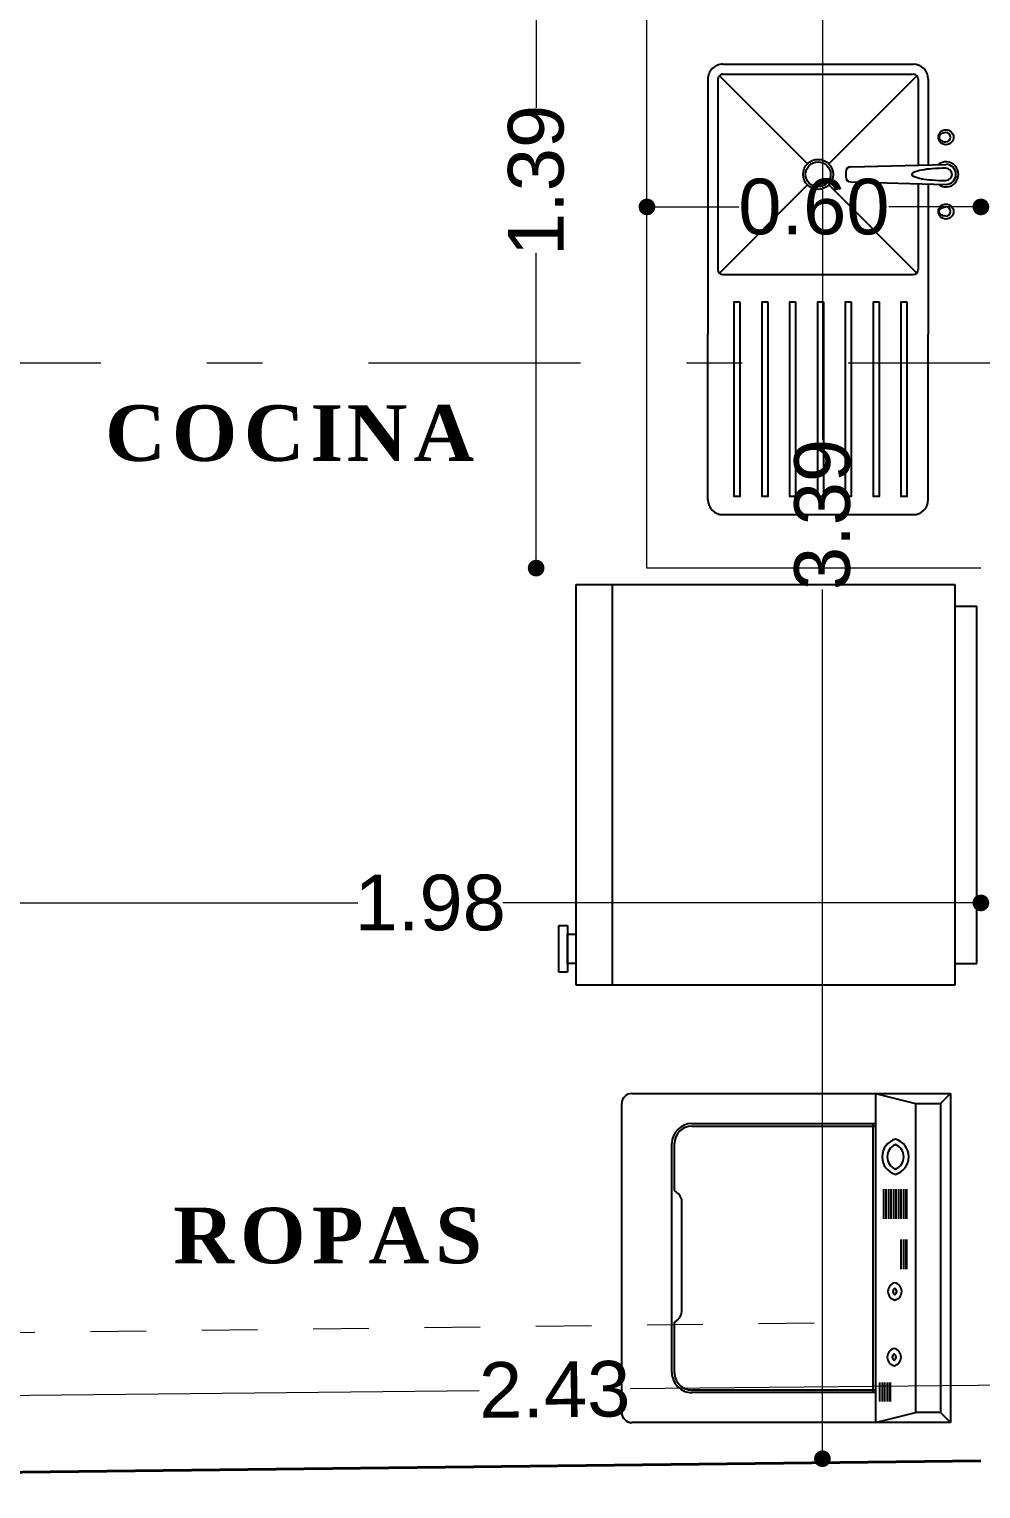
# Model space of a CAD drawing. Header units: inches. Extents: x 2908 to 3459, y -3172 to -55.
# Drawn here: x 3281.162 to 3282.872, y -199.187 to -196.564 of the extents above; entities that cross this region are included whole.
import ezdxf

# ---------------------------------------------------------------- set-up
doc = ezdxf.new("R2010")
doc.units = ezdxf.units.IN
doc.header["$MEASUREMENT"] = 0
doc.linetypes.add('ACAD_ISO03W100', pattern=[30, 12, -18])
doc.linetypes.add('DASHDOT', pattern=[25.4, 12.7, -6.35, 0, -6.35])
for name, color, linetype, lineweight in [('COTA', 1, 'Continuous', 9), ('E-EJES', 1, 'DASHDOT', 5), ('LINEAS DE PROYECCIÒN', 74, 'ACAD_ISO03W100', 18), ('muebles madera', 44, 'Continuous', 18), ('muros 2', 5, 'Continuous', 40)]:
    doc.layers.add(name, color=color, linetype=linetype, lineweight=lineweight)
doc.layers.add('MUE', color=124, linetype='Continuous')
doc.layers.add('TEXTO', color=4, linetype='Continuous')
doc.styles.add('Arial new', font='arial.ttf')
doc.styles.add('CONSTRUCTORA', font='times.ttf', dxfattribs={"height": 0.3})
doc.dimstyles.new('GUS', dxfattribs={"dimtxt": 0.1, "dimasz": 0.03, "dimexe": 0.05, "dimexo": 0.05, "dimgap": 0.005, "dimtad": 0, "dimzin": 1, "dimdsep": 46, "dimtxsty": 'Arial new', "dimblk": 'DOT', "dimcen": 0.01, "dimse1": 1, "dimse2": 1, "dimclrd": 1, "dimclre": 252, "dimclrt": 1, "dimaunit": 1, "dimadec": 0, "dimazin": 2, "dimtfac": 1, "dimtmove": 0, "dimatfit": 2, "dimldrblk": 'ARCHTICK', "dimfxl": 1, "dimlwd": -1, "dimlwe": -1, "dimarcsym": 1})

# ---------------------------------------------------------------- blocks, each defined once
blk = doc.blocks.new('_Dot')
at = {"color": 0, "linetype": 'ByBlock', "lineweight": -2}
blk.add_line((-0.5, 0), (-1, 0), dxfattribs=at)
at = {"color": 0, "linetype": 'ByBlock', "const_width": 0.5}
blk.add_lwpolyline([(-0.25, 0, 1), (0.25, 0, 1)], format="xyb", close=True, dxfattribs=at)
blk = doc.blocks.new('*D4983')
at = {"layer": 'COTA', "color": 1, "linetype": 'Continuous', "transparency": 16777216}
for p, q in [((3280.922, -199.0213), (3281.9706, -199.0106)), ((3283.2907, -198.9972), (3282.2421, -199.0079))]:
    blk.add_line(p, q, dxfattribs=at)
at = {"layer": 'Defpoints', "color": 0, "transparency": 16777216}
for p in [(3283.3207, -198.9969), (3283.3222, -199.1358), (3280.8934, -199.1605)]:
    blk.add_point(p, dxfattribs=at)
at = {"layer": 'COTA', "color": 1, "transparency": 16777216, "xscale": 0.03, "yscale": 0.03, "zscale": 0.03}
for p, rotation in [((3283.3207, -198.9969), 0.5811746117304712), ((3280.892, -199.0216), 180.5811746117304)]:
    blk.add_blockref('_Dot', p, dxfattribs=dict(at, rotation=rotation))
at = {"layer": 'COTA', "color": 1, "transparency": 16777216, "insert": (3282.1064, -199.0093), "char_height": 0.1, "attachment_point": 5, "rotation": 0.5812, "style": 'Arial new'}
blk.add_mtext('2.43', dxfattribs=at)
blk = doc.blocks.new('_ArchTick')
at = {"color": 0, "linetype": 'ByBlock', "const_width": 0.15}
blk.add_lwpolyline([(-0.5, -0.5), (0.5, 0.5)], dxfattribs=at)
blk = doc.blocks.new('LAVADO01')
at = {"layer": 'MUE'}
for p, q in [((0.0099, 0.5976), (0.6013, 0.5976)), ((0.0099, 0.5976), (0.0279, 0.5796)), ((0.0099, 0.0249), (0.0099, 0.5976)), ((0.0279, 0.5796), (0.5833, 0.5796)), ((0.0279, 0.5346), (0.0279, 0.5796)), ((0.6013, 0.5976), (0.5833, 0.5796)), ((0.5833, 0.5796), (0.5833, 0.5346)), ((0.6013, 0.5976), (0.6013, 0.0249)), ((0.0099, 0.4626), (0.0279, 0.5346)), ((0.0279, 0.5346), (0.5833, 0.5346)), ((0.6013, 0.4626), (0.5833, 0.5346)), ((0.2349, 0.519), (0.1815, 0.519)), ((0.2349, 0.5186), (0.1815, 0.5186)), ((0.2349, 0.5181), (0.1815, 0.5181)), ((0.2349, 0.5136), (0.1815, 0.5136)), ((0.2349, 0.5091), (0.1815, 0.5091)), ((0.2349, 0.5046), (0.1815, 0.5046)), ((0.2349, 0.5001), (0.1815, 0.5001)), ((0.3258, 0.519), (0.2724, 0.519)), ((0.3258, 0.5186), (0.2724, 0.5186)), ((0.3258, 0.5181), (0.2724, 0.5181)), ((0.3258, 0.5136), (0.2724, 0.5136)), ((0.3258, 0.5091), (0.2724, 0.5091)), ((0.2349, 0.4956), (0.1815, 0.4956)), ((0.2349, 0.4911), (0.1815, 0.4911)), ((0.2349, 0.4866), (0.1815, 0.4866)), ((0.2349, 0.4821), (0.1815, 0.4821)), ((0.2349, 0.4776), (0.1815, 0.4776)), ((0.5632, 0.4895), (0.5292, 0.4895)), ((0.5632, 0.4891), (0.5292, 0.4891)), ((0.5632, 0.4886), (0.5292, 0.4886)), ((0.5632, 0.4841), (0.5292, 0.4841)), ((0.5632, 0.4796), (0.5292, 0.4796)), ((0.5632, 0.4751), (0.5292, 0.4751)), ((0.0099, 0.4626), (0.6013, 0.4626)), ((0.0639, 0.1329), (0.0639, 0.4626)), ((0.0639, 0.4581), (0.5473, 0.4581)), ((0.0684, 0.1329), (0.0684, 0.4626)), ((0.5632, 0.4706), (0.5292, 0.4706)), ((0.5428, 0.4626), (0.5428, 0.1329)), ((0.5473, 0.4626), (0.5473, 0.1329)), ((0.1903, 0.1086), (0.1841, 0.1014)), ((0.4014, 0.1149), (0.204, 0.1149)), ((0.4154, 0.1082), (0.421, 0.1014)), ((0.1841, 0.1014), (0.0999, 0.1014)), ((0.5113, 0.0969), (0.0999, 0.0969)), ((0.5113, 0.1014), (0.421, 0.1014)), ((0.5833, 0.0069), (0.0279, 0.0069))]:
    blk.add_line(p, q, dxfattribs=at)
for centre, radius, start, end in [((0.1236, 0.4895), 0.0329, 16.038, 163.962), ((0.1236, 0.5077), 0.0329, 196.038, 343.962), ((0.1236, 0.4895), 0.0239, 22.365, 157.635), ((0.1236, 0.5077), 0.0239, 202.365, 337.635), ((0.3656, 0.4941), 0.0159, 12.3736, 167.6264), ((0.3656, 0.4941), 0.00689, 29.6297, 150.3703), ((0.4837, 0.4929), 0.0159, 12.3736, 167.6264), ((0.4837, 0.4929), 0.00689, 29.6297, 150.3703), ((0.3656, 0.5009), 0.0159, 192.3736, 347.6264), ((0.3656, 0.5009), 0.00689, 209.6297, 330.3703), ((0.4837, 0.4997), 0.0159, 192.3736, 347.6264), ((0.4837, 0.4997), 0.00689, 209.6297, 330.3703), ((0.0999, 0.1329), 0.036, 180, 270), ((0.0999, 0.1329), 0.0315, 180, 270), ((0.5113, 0.1329), 0.0315, 270, 0), ((0.5113, 0.1329), 0.036, 270, 0), ((0.204, 0.0969), 0.018, 90, 139.4084), ((0.4014, 0.0969), 0.018, 39.1404, 90), ((0.0279, 0.0249), 0.018, 180, 270), ((0.5833, 0.0249), 0.018, 270, 0)]:
    blk.add_arc(centre, radius, start, end, dxfattribs=at)
blk = doc.blocks.new('lavaplatos 2')
at = {"layer": 'MUE', "linetype": 'Continuous'}
for p, q in [((2179.7226, 1646.922), (2179.3806, 1646.922)), ((2179.3536, 1646.895), (2179.3536, 1646.5984)), ((2179.7496, 1646.895), (2179.7496, 1646.5984)), ((2179.3536, 1646.3276), (2179.3536, 1646.5984)), ((2179.7496, 1646.1394), (2179.7496, 1646.5984)), ((2179.3716, 1646.3272), (2179.3716, 1646.4814)), ((2179.5325, 1646.3295), (2179.3743, 1646.4878)), ((2179.7226, 1646.4904), (2179.3806, 1646.4904)), ((2179.5707, 1646.3295), (2179.729, 1646.4878)), ((2179.7316, 1646.1394), (2179.7316, 1646.4814)), ((2179.493, 1646.3241), (2179.3222, 1646.3284)), ((2179.5018, 1646.3057), (2179.5018, 1646.3151)), ((2179.493, 1646.2967), (2179.3222, 1646.2924)), ((2179.3536, 1646.1394), (2179.3536, 1646.2932)), ((2179.3716, 1646.1394), (2179.3716, 1646.2937)), ((2179.5325, 1646.2913), (2179.3743, 1646.1331)), ((2179.5707, 1646.2913), (2179.729, 1646.1331)), ((2179.729, 1646.1331), (2179.5707, 1646.2913)), ((2179.7226, 1646.1304), (2179.3806, 1646.1304)), ((2179.7226, 1646.1124), (2179.3806, 1646.1124))]:
    blk.add_line(p, q, dxfattribs=at)
for points in [[(2179.3921, 1646.5395), (2179.3921, 1646.8895), (2179.4021, 1646.8895), (2179.4021, 1646.5395)], [(2179.4421, 1646.5395), (2179.4421, 1646.8895), (2179.4521, 1646.8895), (2179.4521, 1646.5395)], [(2179.4921, 1646.5395), (2179.4921, 1646.8895), (2179.5021, 1646.8895), (2179.5021, 1646.5395)], [(2179.5421, 1646.5395), (2179.5421, 1646.8895), (2179.5521, 1646.8895), (2179.5521, 1646.5395)], [(2179.5921, 1646.5395), (2179.5921, 1646.8895), (2179.6021, 1646.8895), (2179.6021, 1646.5395)], [(2179.6421, 1646.5395), (2179.6421, 1646.8895), (2179.6521, 1646.8895), (2179.6521, 1646.5395)], [(2179.6921, 1646.5395), (2179.6921, 1646.8895), (2179.7021, 1646.8895), (2179.7021, 1646.5395)]]:
    blk.add_lwpolyline(points, close=True, dxfattribs=at)
for points in [[(2179.3218, 1646.3854, -0.066102), (2179.3268, 1646.3847, -0.078714), (2179.3307, 1646.383, -0.107168), (2179.3335, 1646.3801, -0.14233), (2179.3343, 1646.3772, -0.14233), (2179.3335, 1646.3743, -0.107168), (2179.3307, 1646.3714, -0.078714), (2179.3268, 1646.3697, -0.066102), (2179.3218, 1646.369, -0.066102)], [(2179.3218, 1646.2995, 0.018473), (2179.3471, 1646.3004, 0.025742), (2179.3651, 1646.3027, 0.057679), (2179.3811, 1646.3075, 0.299367), (2179.383, 1646.3104, 0.299367), (2179.3811, 1646.3133, 0.057679), (2179.3651, 1646.3182, 0.025742), (2179.3471, 1646.3204, 0.018473), (2179.3218, 1646.3214, 0.018473)], [(2179.3218, 1646.2354, 0.066102), (2179.3268, 1646.2361, 0.078714), (2179.3307, 1646.2378, 0.107168), (2179.3335, 1646.2407, 0.14233), (2179.3343, 1646.2436, 0.14233), (2179.3335, 1646.2466, 0.107168), (2179.3307, 1646.2494, 0.078714), (2179.3268, 1646.2512, 0.066102), (2179.3218, 1646.2518, 0.066102)]]:
    blk.add_lwpolyline(points, format="xyb", dxfattribs=at)
for centre, radius in [((2179.3218, 1646.3772), 0.0135), ((2179.5516, 1646.3104), 0.027), ((2179.5516, 1646.3104), 0.0225), ((2179.3218, 1646.2436), 0.0135)]:
    blk.add_circle(centre, radius, dxfattribs=at)
for centre, radius, start, end in [((2179.3806, 1646.895), 0.027, 90, 180), ((2179.7226, 1646.895), 0.027, 0, 90), ((2179.3806, 1646.4814), 0.009, 90, 180), ((2179.7226, 1646.4814), 0.009, 0, 90), ((2179.3218, 1646.3772), 0.00821, 90, 270), ((2179.3218, 1646.3104), 0.0225, 51.6962, 308.3038), ((2179.3218, 1646.3104), 0.018, 90, 270), ((2179.3218, 1646.3104), 0.0109, 90, 270), ((2179.4928, 1646.3151), 0.009, 0, 88.5661), ((2179.4928, 1646.3057), 0.009, 271.4339, 0), ((2179.3218, 1646.2436), 0.00821, 90, 270), ((2179.3806, 1646.1394), 0.027, 180, 270), ((2179.3806, 1646.1394), 0.009, 180, 270), ((2179.7226, 1646.1394), 0.009, 270, 0), ((2179.7226, 1646.1394), 0.027, 270, 0)]:
    blk.add_arc(centre, radius, start, end, dxfattribs=at)
blk = doc.blocks.new('nevera2')
at = {"color": 102}
for p, q in [((2153.7556, 1647.1352), (2154.4363, 1647.1352)), ((2153.7556, 1646.4152), (2153.7556, 1647.1352)), ((2154.3709, 1647.1352), (2154.3709, 1646.4152)), ((2154.4363, 1647.1352), (2154.4363, 1646.4152)), ((2154.452, 1647.0277), (2154.452, 1647.1116)), ((2154.452, 1647.1116), (2154.4674, 1647.1116)), ((2154.4674, 1647.1116), (2154.4674, 1647.0277)), ((2153.7556, 1647.0959), (2153.7163, 1647.0959)), ((2153.7163, 1647.0959), (2153.7163, 1646.4545)), ((2154.4363, 1647.0959), (2154.452, 1647.0959)), ((2154.452, 1647.0959), (2154.452, 1647.0436)), ((2154.452, 1647.0436), (2154.4363, 1647.0436)), ((2154.4674, 1647.0277), (2154.452, 1647.0277)), ((2153.7163, 1646.4545), (2153.7556, 1646.4545)), ((2154.4363, 1646.4152), (2153.7556, 1646.4152))]:
    blk.add_line(p, q, dxfattribs=at)
blk = doc.blocks.new('*D4992')
at = {"layer": 'COTA', "color": 1, "linetype": 'Continuous', "transparency": 16777216}
for p, q in [((3282.0731, -196.169), (3282.0731, -196.7055)), ((3282.0731, -197.5026), (3282.0731, -196.966))]:
    blk.add_line(p, q, dxfattribs=at)
at = {"layer": 'Defpoints', "color": 0, "transparency": 16777216}
for p in [(3282.2722, -196.139), (3282.0731, -197.5326), (3282.2722, -197.5326)]:
    blk.add_point(p, dxfattribs=at)
at = {"layer": 'COTA', "color": 1, "transparency": 16777216, "xscale": 0.03, "yscale": 0.03, "zscale": 0.03}
for p, rotation in [((3282.0731, -196.139), 90), ((3282.0731, -197.5326), 270)]:
    blk.add_blockref('_Dot', p, dxfattribs=dict(at, rotation=rotation))
at = {"layer": 'COTA', "color": 1, "transparency": 16777216, "insert": (3282.0731, -196.8358), "char_height": 0.1, "attachment_point": 5, "rotation": 90, "style": 'Arial new'}
blk.add_mtext('1.39', dxfattribs=at)
blk = doc.blocks.new('*D5028')
at = {"layer": 'COTA', "color": 1, "linetype": 'Continuous', "transparency": 16777216}
for p, q in [((3280.9234, -198.1343), (3281.7525, -198.1343)), ((3282.8422, -198.1343), (3282.0131, -198.1343))]:
    blk.add_line(p, q, dxfattribs=at)
at = {"layer": 'Defpoints', "color": 0, "transparency": 16777216}
for p in [(3280.8934, -198.039), (3282.8722, -198.1117), (3282.8722, -198.1343)]:
    blk.add_point(p, dxfattribs=at)
at = {"layer": 'COTA', "color": 1, "transparency": 16777216, "xscale": 0.03, "yscale": 0.03, "zscale": 0.03, "rotation": 180}
blk.add_blockref('_Dot', (3280.8934, -198.1343), dxfattribs=at)
at = {"layer": 'COTA', "color": 1, "transparency": 16777216, "xscale": 0.03, "yscale": 0.03, "zscale": 0.03}
blk.add_blockref('_Dot', (3282.8722, -198.1343), dxfattribs=at)
at = {"layer": 'COTA', "color": 1, "transparency": 16777216, "insert": (3281.8828, -198.1343), "char_height": 0.1, "attachment_point": 5, "style": 'Arial new'}
blk.add_mtext('1.98', dxfattribs=at)
blk = doc.blocks.new('*D5029')
at = {"layer": 'COTA', "color": 1, "linetype": 'Continuous', "transparency": 16777216}
for p, q in [((3282.5875, -195.769), (3282.5875, -197.3012)), ((3282.5875, -199.1034), (3282.5875, -197.5711))]:
    blk.add_line(p, q, dxfattribs=at)
at = {"layer": 'Defpoints', "color": 0, "transparency": 16777216}
for p in [(3282.5875, -195.739), (3282.8722, -195.739), (3282.8721, -199.1334)]:
    blk.add_point(p, dxfattribs=at)
at = {"layer": 'COTA', "color": 1, "transparency": 16777216, "xscale": 0.03, "yscale": 0.03, "zscale": 0.03}
for p, rotation in [((3282.5875, -195.739), 90), ((3282.5875, -199.1334), 270)]:
    blk.add_blockref('_Dot', p, dxfattribs=dict(at, rotation=rotation))
at = {"layer": 'COTA', "color": 1, "transparency": 16777216, "insert": (3282.5875, -197.4362), "char_height": 0.1, "attachment_point": 5, "rotation": 90, "style": 'Arial new'}
blk.add_mtext('3.39', dxfattribs=at)
blk = doc.blocks.new('*D5054')
at = {"layer": 'COTA', "color": 1, "linetype": 'Continuous', "transparency": 16777216}
for p, q in [((3282.3022, -196.8834), (3282.4375, -196.8834)), ((3282.8422, -196.8834), (3282.7069, -196.8834))]:
    blk.add_line(p, q, dxfattribs=at)
at = {"layer": 'Defpoints', "color": 0, "transparency": 16777216}
for p in [(3282.2722, -196.8834), (3282.2722, -197.1638), (3282.8722, -197.1638, -7.182)]:
    blk.add_point(p, dxfattribs=at)
at = {"layer": 'COTA', "color": 1, "transparency": 16777216, "xscale": 0.03, "yscale": 0.03, "zscale": 0.03, "rotation": 180}
blk.add_blockref('_Dot', (3282.2722, -196.8834), dxfattribs=at)
at = {"layer": 'COTA', "color": 1, "transparency": 16777216, "xscale": 0.03, "yscale": 0.03, "zscale": 0.03}
blk.add_blockref('_Dot', (3282.8722, -196.8834), dxfattribs=at)
at = {"layer": 'COTA', "color": 1, "transparency": 16777216, "insert": (3282.5722, -196.8834), "char_height": 0.1, "attachment_point": 5, "style": 'Arial new'}
blk.add_mtext('0.60', dxfattribs=at)

msp = doc.modelspace()

# ---------------------------------------------------------------- linework, layer by layer
at = {"layer": 'E-EJES', "ltscale": 0.03}
msp.add_line((3276.5999, -197.1636, -7.182), (3294.3082, -197.1641, -7.182), dxfattribs=at)
at = {"layer": 'LINEAS DE PROYECCIÒN', "ltscale": 0.003}
msp.add_line((3282.5725, -198.8896), (3279.7935, -198.9236), dxfattribs=at)
msp.add_line((3282.5725, -198.8896), (3279.7935, -198.9236), dxfattribs=at)
at = {"layer": 'muebles madera'}
for p, q in [((3282.2722, -197.5326), (3282.2722, -196.139)), ((3282.8723, -197.5326), (3282.2722, -197.5326))]:
    msp.add_line(p, q, dxfattribs=at)
at = {"layer": 'muros 2'}
msp.add_line((3282.8721, -199.1369), (3280.8934, -199.1605), dxfattribs=at)

# ---------------------------------------------------------------- block references
at = {"rotation": 180}
msp.add_blockref('lavaplatos 2', (5462.1313, 1449.4855), dxfattribs=at)
at = {"color": 102, "rotation": 180}
msp.add_blockref('nevera2', (5436.5813, 1448.8529), dxfattribs=at)
at = {"layer": 'MUE', "rotation": 270}
msp.add_blockref('LAVADO01', (3282.2201, -198.4671), dxfattribs=at)

# ---------------------------------------------------------------- texts
at = {"layer": 'TEXTO', "char_height": 0.1, "width": 2.362761, "attachment_point": 1, "style": 'CONSTRUCTORA'}
for s, insert in [('{\\fTimes New Roman|b1|i0|c0|p18;\\T1.1;COCINA}', (3281.2986, -197.2399)), ('{\\fTimes New Roman|b1|i0|c0|p18;\\T1.1;ROPAS}', (3281.4212, -198.682))]:
    msp.add_mtext(s, dxfattribs=dict(at, insert=insert))

# ---------------------------------------------------------------- dimensions: what is measured, and where the dimension line sits
at = {"layer": 'COTA'}
for base, p1, p2, picture, middle in [((3282.5875, -195.739), (3282.8721, -199.1334), (3282.8722, -195.739), '*D5029', (3282.5875, -197.4362)), ((3282.0731, -197.5326), (3282.2722, -196.139), (3282.2722, -197.5326), '*D4992', (3282.0731, -196.8358))]:
    dim = msp.add_linear_dim(base=base, p1=p1, p2=p2, angle=90, dimstyle='GUS', dxfattribs=at)
    dim.commit()
    dim.dimension.update_dxf_attribs({"geometry": picture, "text_midpoint": middle})
for base, p1, p2, picture, middle in [((3282.2722, -196.8834), (3282.8722, -197.1638, -7.182), (3282.2722, -197.1638), '*D5054', (3282.5722, -196.8834)), ((3282.8722, -198.1343), (3280.8934, -198.039), (3282.8722, -198.1117), '*D5028', (3281.8828, -198.1343))]:
    dim = msp.add_linear_dim(base=base, p1=p1, p2=p2, dimstyle='GUS', dxfattribs=at)
    dim.commit()
    dim.dimension.update_dxf_attribs({"geometry": picture, "text_midpoint": middle})
dim = msp.add_aligned_dim(p1=(3280.8934, -199.1605), p2=(3283.3222, -199.1358), distance=0.1389, dimstyle='GUS', dxfattribs=at)
dim.commit()
dim.dimension.update_dxf_attribs({"geometry": '*D4983', "text_midpoint": (3282.1064, -199.0093)})

doc.saveas('drawing.dxf')
